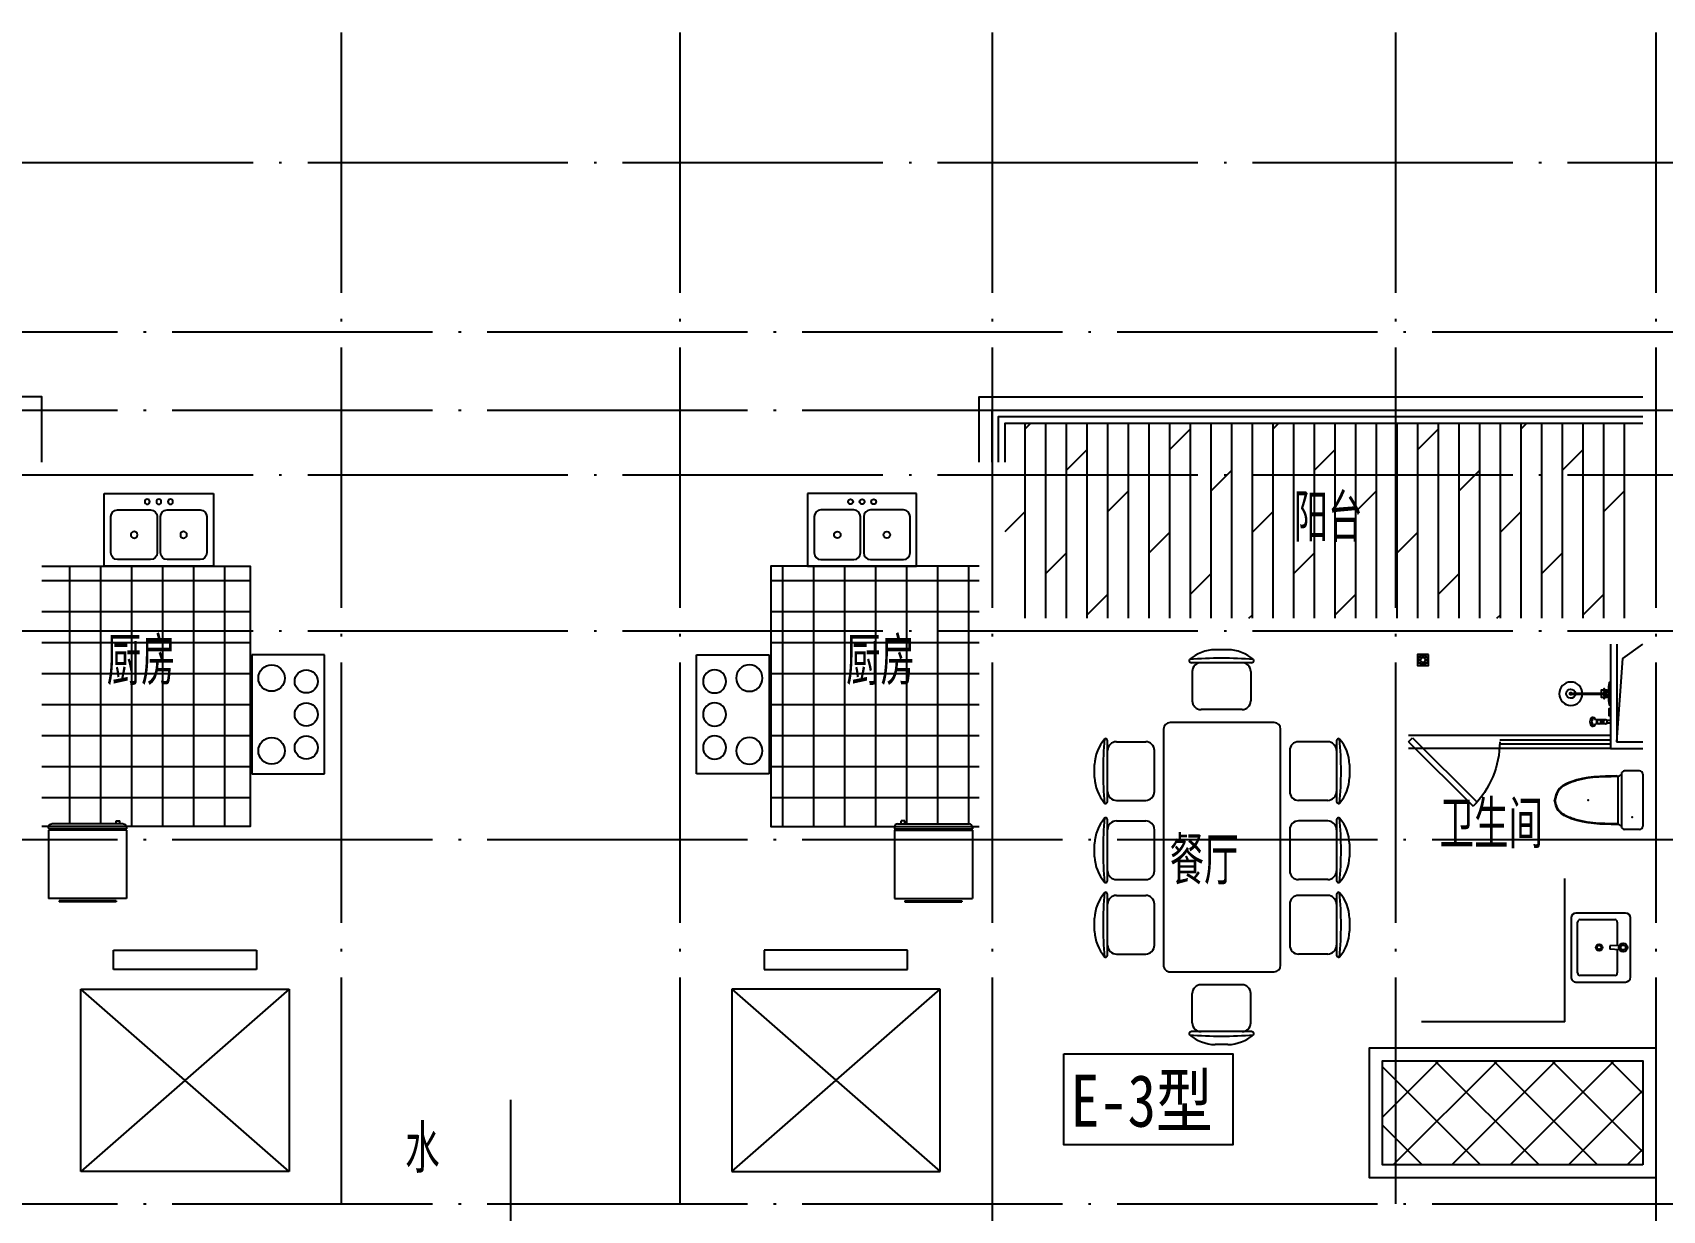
# Model space of a CAD drawing. Extents: x 921942 to 1159542, y -958603 to -790785.
# Drawn here: x 1125518 to 1138040, y -937190 to -928140 of the extents above; entities that cross this region are included whole.
import ezdxf

# ---------------------------------------------------------------- set-up
doc = ezdxf.new("R2010")
doc.units = 0
doc.header["$LTSCALE"] = 1000
doc.header["$MEASUREMENT"] = 0
doc.linetypes.add('DOTE', pattern=[2.4200000000000004, 2, -0.2, 0.02, -0.2])
doc.layers.get('0').update_dxf_attribs({"linetype": 'CONTINUOUS'})
for name, color, linetype in [('BALCONY', 6, 'CONTINUOUS'), ('DOTE', 1, 'DOTE'), ('PUB_TEXT', 7, 'CONTINUOUS'), ('STAIR', 2, 'CONTINUOUS'), ('TT', 7, 'CONTINUOUS'), ('厨卫', 8, 'CONTINUOUS'), ('家具', 8, 'CONTINUOUS'), ('平面填充', 250, 'CONTINUOUS'), ('管道', 8, 'CONTINUOUS')]:
    doc.layers.add(name, color=color, linetype=linetype)
doc.styles.get("Standard").update_dxf_attribs({"font": 'GBENOR', "bigfont": 'GBCBIG'})
doc.styles.add('黑体', font='SIMHEI.TTF', dxfattribs={"width": 0.8})
pattern_1 = [(0, (-163166.0017365243, -36523.86582370126), (0, 238.125), []), (90, (-163166.0017365243, -36523.86582370126), (-238.125, 1.458046940019768e-14), [])]

# ---------------------------------------------------------------- blocks, each defined once
blk = doc.blocks.new('aswqdfrsgfh')
at = {"layer": '厨卫', "linetype": 'ByBlock'}
for p, q in [((-513.4345115014585, 298.5306719741202), (-513.4345115014585, -260.2693280341919)), ((400.9654885119526, 298.5306719740038), (-513.4345115014585, 298.5306719741202)), ((400.9654885119526, -260.2693280341919), (400.9654885119526, 298.5306719740038)), ((-513.4345115014585, -260.2693280341919), (400.9654885119526, -260.2693280341919))]:
    blk.add_line(p, q, dxfattribs=at)
for centre, radius in [((-310.2345114984782, 158.8306719720713), 88.90000000130385), ((-56.23451149475295, 158.8306719719549), 88.90000000130385), ((197.7654885089723, 158.8306719719549), 88.90000000130385), ((-335.6345114988508, -107.8693280318403), 101.6000000014901), ((223.1654885093449, -107.8693280319567), 101.6000000014901)]:
    blk.add_circle(centre, radius, dxfattribs=at)
blk = doc.blocks.new('wasfsdgdfh')
at = {"layer": '厨卫', "linetype": 'ByBlock'}
for p, q in [((-317.4999999930151, 406.4000000059605), (241.2999999948079, 406.4000000059605)), ((-317.4999999930151, -431.800000006333), (-317.4999999930151, 406.4000000059605)), ((241.2999999948079, 406.4000000059605), (241.2999999948079, -431.800000006333)), ((-190.499999995809, 50.80000000074506), (-190.499999995809, 304.8000000044703)), ((-139.6999999969266, 355.6000000052154), (139.6999999969266, 355.6000000052154)), ((190.499999995809, 304.8000000044703), (190.499999995809, 50.80000000074506)), ((139.6999999969266, 0), (-139.6999999969266, 0)), ((-190.499999995809, -330.2000000048429), (-190.499999995809, -76.20000000111759)), ((-139.6999999969266, -25.40000000037253), (139.6999999969266, -25.40000000037253)), ((190.499999995809, -76.20000000111759), (190.499999995809, -330.2000000048429)), ((241.2999999948079, -431.800000006333), (-317.4999999930151, -431.800000006333)), ((139.6999999969266, -381.0000000055879), (-139.6999999969266, -381.0000000055879))]:
    blk.add_line(p, q, dxfattribs=at)
at = {"layer": '厨卫', "linetype": 'ByBlock', "extrusion": (0, 0, -1)}
for centre, major_axis, ratio, start_param, end_param in [((-139.6999999969266, 304.8000000044703), (0.0601198198767175, 50.79996442600089), 0.9999999999633338, 4.7112055190873, 6.282001845882109), ((139.6999999969266, 304.8000000044703), (-0.06027598628104328, 50.79996424094388), 0.9999999999633337, 0.001186535441452419, 1.571982862236262), ((0, 177.8000000026077), (-17.96051224207405, 17.96051224207405), 0.9999999999998227, 3.92699081698733, 10.21017612416692), ((-139.6999999969266, 50.80000000074506), (-0.06027598628104328, 50.79996424094388), 0.9999999999633337, 3.142779189031246, 4.713575515826055), ((139.6999999969266, 50.80000000074506), (0.0601198198767175, 50.79996442600089), 0.9999999999633338, 1.569612865497506, 3.140409192292316), ((-139.6999999969266, -76.20000000111759), (0.0601198198767175, 50.79996442600089), 0.9999999999633338, 4.7112055190873, 6.282001845882109), ((139.6999999969266, -76.20000000111759), (-0.06027598628104328, 50.79996424094388), 0.9999999999633337, 0.001186535441452419, 1.571982862236262), ((0, -203.2000000029802), (-17.96051224207405, 17.96051224207405), 0.9999999999998227, 3.92699081698733, 10.21017612416692), ((-139.6999999969266, -330.2000000048429), (-0.06027598628104328, 50.79996424094388), 0.9999999999633337, 3.142779189031246, 4.713575515826055), ((139.6999999969266, -330.2000000048429), (0.0601198198767175, 50.79996442600089), 0.9999999999633338, 1.569612865497506, 3.140409192292316)]:
    blk.add_ellipse(centre, major_axis=major_axis, ratio=ratio, start_param=start_param, end_param=end_param, dxfattribs=at)
at = {"layer": '厨卫', "linetype": 'ByBlock', "extrusion": (0, 0, -0.9999999999999998)}
for centre in [(-253.9999999944121, 76.20000000111759), (-253.9999999944121, -12.70000000018626), (-253.9999999944121, -101.6000000014901)]:
    blk.add_ellipse(centre, major_axis=(-13.47038418155587, 13.47038418155587), ratio=0.9999999999997726, start_param=3.926990816987355, end_param=10.21017612416694, dxfattribs=at)
blk = doc.blocks.new('A$C0C200289')
at = {"layer": '家具'}
for p, q in [((-149.9999246529769, 71.83070159953786), (-149.9999246529769, 596.7501311862725)), ((600.0000753470231, 596.7501311862725), (-149.9999246529769, 596.7501311862725)), ((500.263288419228, 622.7132478367421), (-48.17572191962972, 622.7132478367421)), ((-48.17572191962972, 613.4407061759266), (-48.17572191962972, 622.7132478367421)), ((500.263288419228, 613.4407061759266), (-48.17572191962972, 613.4407061759266)), ((500.263288419228, 613.4407061759266), (500.263288419228, 622.7132478367421)), ((600.0000753470231, 71.83070159953786), (600.0000753470231, 596.7501311862725)), ((-144.1057945420034, 71.83070159953786), (-149.9999246529769, 71.83070159953786)), ((-149.9999246529769, 53.34289427817566), (-149.9999246529769, 61.83070159953786)), ((-144.1057945420034, 61.83070159953786), (-149.9999246529769, 61.83070159953786)), ((-144.1057945420034, 61.83070159953786), (-144.1057945420034, 71.83070159953786)), ((568.4878826683853, 21.83070159953786), (-118.4877319745719, 21.83070159953786)), ((499.1467481534055, 21.83070159953786), (499.1467481534055, -2.51166638918221e-05)), ((535.2829494392208, 21.83070159953786), (535.2829494392208, -2.511712955310941e-05)), ((594.1059452358168, 61.83070159953786), (594.1059452358168, 71.83070159953786)), ((594.1059452358168, 71.83070159953786), (600.0000753470231, 71.83070159953786)), ((594.1059452358168, 61.83070159953786), (600.0000753470231, 61.83070159953786)), ((600.0000753470231, 53.34289427817566), (600.0000753470231, 61.83070159953786)), ((499.1467481534055, -2.51166638918221e-05), (535.2829494392208, -2.511712955310941e-05))]:
    blk.add_line(p, q, dxfattribs=at)
at = {"layer": '家具', "color": 251}
for p, q in [((594.1059452358168, 71.83070159953786), (-144.1057945420034, 71.83070159953786)), ((594.1059452358168, 61.83070159953786), (-144.1057945420034, 61.83070159953786))]:
    blk.add_line(p, q, dxfattribs=at)
at = {"layer": '家具'}
for centre, start, end in [((-118.4877319745719, 53.34289427817566), 180, 270), ((568.4878826683853, 53.34289427817566), 270, 0)]:
    blk.add_arc(centre, 31.51219267851957, start, end, dxfattribs=at)
blk = doc.blocks.new('asfdgfhgfh')
at = {"layer": '厨卫', "lineweight": -3}
for p, q in [((-221.8856369944988, -49.84651675086934), (-221.8856369771529, -124.6302747764857)), ((-221.8856369893765, -71.84651675086934), (-191.8856369893765, -71.84651674388442)), ((-191.8856369944988, -49.84651674388442), (-191.8856369771529, -124.6302747704322)), ((-12.385636997642, -36.51318336813711), (-12.3856369999703, -26.51318336813711)), ((4.114363003522158, -41.5131833642954), (4.114363067201339, -314.8901316133561)), ((14.11436306720134, -314.8901316110278), (14.11436300352216, -41.51318336196709)), ((30.614363002358, -36.51318335812539), (30.6143630000297, -26.51318335812539))]:
    blk.add_line(p, q, dxfattribs=at)
at = {"layer": '厨卫', "color": 8}
for p, q in [((-5.885636997641996, -36.51318336662371), (-5.885636999970302, -26.51318336662371)), ((24.11436300165951, -33.51318335963879), (24.1143630000297, -26.51318335963879))]:
    blk.add_line(p, q, dxfattribs=at)
at = {"layer": '厨卫', "lineweight": -3}
for points in [[(-195.2189703301992, -40.41842632874614), (-195.2189703369513, -11.51318341068691), (-218.5523036699742, -11.51318341615843), (-218.5523036632221, -40.41842633421766)], [(-0.885636999970302, -26.51318336545955), (-46.1356369999703, -26.51318337599514), (-75.88563700113446, -21.51318338292185), (-75.88563700346276, -11.51318338292185)], [(-75.88563700346276, -11.51318338292185), (94.11436299653724, -11.51318334334064), (94.11436299886554, -21.51318334334064), (64.3643630000297, -26.51318335026735), (19.1143630000297, -26.51318336080294)], [(-18.88563699193764, -61.01318336965051), (-28.88563699193764, -61.01318337197881), (-28.88563699286897, -57.01318337197881), (-18.88563699286897, -57.01318336965051)], [(4.114363012835383, -81.5131833642954), (-18.88563698716462, -81.5131833696505), (-18.885636997642, -36.51318336965051), (-5.885636997641996, -36.51318336662371)], [(24.114363002358, -36.51318335963879), (37.114363002358, -36.51318335661199), (37.11436301283538, -81.51318335661199), (14.11436301283538, -81.5131833619671)], [(37.11436300713103, -57.01318335661199), (47.11436300713103, -57.01318335428368), (47.11436300806236, -61.01318335428368), (37.11436300806236, -61.01318335661199)]]:
    blk.add_lwpolyline(points, dxfattribs=at)
for points in [[(-161.8856370034628, -11.51318340294529), (-161.8856370011345, -21.51318340294529), (-105.8856370011345, -21.51318338990677), (-105.8856370034628, -11.51318338990677)], [(40.11436299653724, -11.5131833559135), (40.11436299886554, -21.5131833559135), (-21.88563700113446, -21.513183370349), (-21.88563700346276, -11.513183370349)]]:
    blk.add_lwpolyline(points, close=True, dxfattribs=at)
at = {"layer": '厨卫', "color": 8}
for points in [[(4.114363008178771, -61.5131833642954), (-5.885636991821229, -61.51318336662371), (-5.885636998340487, -33.51318336662371), (-0.8856369983404875, -33.51318336545955)], [(19.11436300165951, -33.51318336080294), (24.11436300165951, -33.51318335963879), (24.11436300817877, -61.51318335963879), (14.11436300817877, -61.51318336196709)]]:
    blk.add_lwpolyline(points, dxfattribs=at)
blk.add_lwpolyline([(19.11436299886554, -21.51318336080294), (19.11436300352216, -41.51318336080294), (-0.8856369964778423, -41.51318336545955), (-0.8856370011344552, -21.51318336545955)], close=True, dxfattribs=at)
for centre, radius in [((-206.8856369944988, -49.84651674760971), 15), ((-206.8856369830901, -98.84651674760971), 15), ((9.114363067201339, -314.8901316124247), 4.999999999999999)]:
    blk.add_circle(centre, radius, dxfattribs=at)
at = {"layer": '厨卫', "lineweight": -3}
blk.add_circle((9.114363067201339, -314.8901316124247), 89.50000000000477, dxfattribs=at)
for centre, radius, start, end in [((-238.5193366559688, -118.6833045217791), 17.66483569775225, 286.4180663995135, 340.3267392425314), ((-175.251937301131, -118.6833045069943), 17.66483569771895, 199.6732607848371, 253.5819336279643)]:
    blk.add_arc(centre, radius, start, end, dxfattribs=at)
at = {"layer": '厨卫', "color": 8}
for centre, radius, start, end in [((-206.8856369944988, -49.84651674760971), 16.99999999999724, 133.3359227590924, 208.0724869444849), ((-206.8856369830901, -98.84651674760971), 17.00000000000621, 151.9275130823917, 28.07248694448486), ((-206.8856369944988, -49.84651674760971), 16.99999999999724, 331.9275130823918, 46.66407726919459), ((9.114363067201339, -314.8901316124247), 35.00000000000433, 98.21321072082475, 81.78678930605847), ((9.114363067201339, -314.8901316124247), 8.999999999996225, 123.7489886090958, 56.25101141680645)]:
    blk.add_arc(centre, radius, start, end, dxfattribs=at)
at = {"layer": '厨卫', "lineweight": -3, "extrusion": (0, 0, -1)}
for centre, major_axis, ratio, start_param, end_param in [((-206.8856369740097, -137.8439095284557), (31.40840299578781, 7.294673165733956e-09), 0.4788404488619488, -1.072899011411401, 4.214491665006882), ((-206.8856369717978, -147.3145737763261), (33.5595291014366, 7.822422223179187e-09), 0.612909361112146, -0.3796203813063745, 3.521213034889361)]:
    blk.add_ellipse(centre, major_axis=major_axis, ratio=ratio, start_param=start_param, end_param=end_param, dxfattribs=at)
blk = doc.blocks.new('aswfdgdfh')
at = {"layer": '厨卫'}
blk.add_lwpolyline([(42.91116649913602, -42.91116651915945), (42.91116651904304, 42.91116649936885), (-42.91116649971809, 42.91116651933407), (-42.91116651915945, -42.91116649919422)], close=True, dxfattribs=at)
at = {"layer": '厨卫', "color": 8}
for points in [[(-32.97869960835669, -0.3626143862493336), (-32.97869960800745, 1.312903414946049), (-17.40667611290701, 1.312903411278967), (-17.40667611325625, -0.3626143899164163)], [(-23.57586921961047, 23.06305503624026), (-22.39109922014177, 24.24782503518509), (-11.38001581258141, 13.23674162226962), (-12.5647858120501, 12.05197162332479)], [(-0.3626143864821643, 32.97869960853131), (1.312903414713219, 32.97869960818207), (1.312903410987929, 17.40667611308163), (-0.3626143902074546, 17.40667611343088)], [(23.06305503600743, 23.57586921961047), (24.24782503489405, 22.39109922008356), (13.23674162174575, 11.3800158125232), (12.05197162285913, 12.5647858120501)], [(32.97869960870594, 0.3626143867149949), (32.97869960835669, -1.312903414480388), (17.40667611325625, -1.312903410871513), (17.4066761136055, 0.3626143903238699)], [(-23.0630550365895, -23.57586921937764), (-24.24782503547613, -22.39109921985073), (-13.23674162279349, -11.38001581229037), (-12.05197162390687, -12.56478581181727)], [(0.3626143864821643, -32.97869960858952), (-1.312903414713219, -32.97869960818207), (-1.312903411104344, -17.40667611308163), (0.3626143900910392, -17.40667611348908)], [(23.57586921949405, -23.06305503600743), (22.39109922002535, -24.24782503501046), (11.38001581246499, -13.236741622095), (12.56478581193369, -12.05197162309196)]]:
    blk.add_lwpolyline(points, close=True, dxfattribs=at)
blk.add_circle((0, 0), 36.56169166270411, dxfattribs=at)
blk = doc.blocks.new('DR2045')
at = {"color": 0, "linetype": 'ByBlock'}
for p, q in [((0, 0), (-1.060660171779773, -1.060660171779773)), ((0, 0), (16.97056274847716, -16.97056274847705)), ((-1.060660171779773, -1.060660171779773), (15.90990257669728, -18.03122292025705))]:
    blk.add_line(p, q, dxfattribs=at)
blk.add_arc((1.137e-13, 0), 24, 270, 315.0000000000002, dxfattribs=at)
blk = doc.blocks.new('asfdgfh')
at = {"layer": '厨卫', "ltscale": 100}
for p, q in [((-266.3938596419757, -206.7462450877065, 1e-08), (-266.3938596419757, -91.74624508770648, 1e-08)), ((158.6061403580243, -66.74624508770648, 1e-08), (-241.3938596419757, -66.74624508770648, 1e-08)), ((145.0359630809398, -40.00501381768845, 1e-08), (-227.8236823648913, -40.00501381763024, 1e-08)), ((183.6061403580243, -206.7462450877065, 1e-08), (183.6061403580243, -91.74624508770648, 1e-08)), ((158.6061403580243, -231.7462450877065, 1e-08), (-241.3938596419757, -231.7462450877065, 1e-08))]:
    blk.add_line(p, q, dxfattribs=at)
for centre, radius, start, end in [((-241.3938596419757, -91.74624508770648, 1e-08), 25, 90, 180), ((-260.5523616871797, -38.96400265733246, 1e-08), 33.7026474030758, 303.6157109725532, 10.84696719488574), ((177.9976350881625, -38.91324735910166, 1e-08), 33.92205522120374, 169.3112870268983, 235.1347334929933), ((158.6061403580243, -91.74624508770648, 1e-08), 25, 0, 90), ((-241.3938596419757, -206.7462450877065, 1e-08), 25, 180, 270), ((158.6061403580243, -206.7462450877065, 1e-08), 25, 270, 0)]:
    blk.add_arc(centre, radius, start, end, dxfattribs=at)
for points, knots in [([(-227.4518687603995, -32.62162061396521, 1e-08), (-226.9353668346303, 85.37594802759122, 1e-08), (-226.2472895187093, 242.5708126805839, 1e-08), (-137.1220646596048, 424.3787184518296, 1e-08), (-69.4156421351945, 441.2649987917976, 1e-08), (-41.39385964197572, 448.2537549122935, 1e-08)], [0, 0, 0, 0, 355.2427200000478, 473.2498468592557, 556.5760415512856, 556.5760415512856, 556.5760415512856, 556.5760415512856]), ([(-222.386364149279, -40.91234634397551, 1e-08), (-222.3170452134218, -1.831418545451015, 1e-08), (-222.1818527567666, 28.93990408239188, 1e-08), (-220.4100389668019, 90.34868874558015, 1e-08), (-218.7734653048683, 120.9858626425266, 1e-08), (-212.509750041645, 182.0777151569491, 1e-08), (-207.8829613195267, 212.5319677420775, 1e-08), (-197.5880797164282, 258.051534573664, 1e-08), (-193.6039936954621, 273.1763080467354, 1e-08), (-186.629739375785, 295.8867455115542, 1e-08), (-184.1489072622498, 303.427438870247, 1e-08), (-180.1596170942066, 314.7469708258868, 1e-08), (-178.7862445526989, 318.5206959992065, 1e-08), (-175.9505653644446, 326.0479466679972, 1e-08), (-174.4867895336356, 329.8009186078561, 1e-08), (-169.9393923776224, 340.975605096959, 1e-08), (-166.6989095088793, 348.314735660213, 1e-08), (-159.6970359194092, 362.5182831250131, 1e-08), (-155.9353800704703, 369.3825693256804, 1e-08), (-147.7999835315859, 382.3772172625177, 1e-08), (-143.4231725434074, 388.5123584169196, 1e-08), (-133.9665768969571, 399.8101369815413, 1e-08), (-128.8872494532261, 404.9731570870499, 1e-08), (-120.6686682185391, 411.8268212875118, 1e-08), (-117.8348489145283, 413.957806598919, 1e-08), (-111.9260162728606, 417.9222275622888, 1e-08), (-108.8536238392117, 419.7595681864768, 1e-08), (-102.4944711822318, 423.1883376791957, 1e-08), (-99.20720267400611, 424.7799639478326, 1e-08), (-92.44047933979891, 427.7590758345905, 1e-08), (-88.96084854705259, 429.1461617478635, 1e-08), (-78.33203845180105, 433.0427257994888, 1e-08), (-70.91107445745729, 435.3165363871958, 1e-08), (-55.73619011044502, 439.5230601656367, 1e-08), (-47.98269564437214, 441.4573095762171, 1e-08), (-40.18390118214302, 443.4023633051547, 1e-08)], [0, 0, 0, 0, 92.7626735918814, 92.7626735918814, 185.5253471837628, 185.5253471837628, 278.2880207756442, 278.2880207756442, 324.6693575715849, 324.6693575715849, 347.8600259695552, 347.8600259695552, 359.4553601685404, 359.4553601685404, 371.0506943675256, 371.0506943675256, 394.2413627654959, 394.2413627654959, 417.4320311634663, 417.4320311634663, 440.6226995614366, 440.6226995614366, 463.8133679594069, 463.8133679594069, 475.4087021583921, 475.4087021583921, 487.0040363573773, 487.0040363573773, 498.5993705563625, 498.5993705563625, 510.1947047553477, 510.1947047553477, 533.385373153318, 533.385373153318, 556.5760415512884, 556.5760415512884, 556.5760415512884, 556.5760415512884]), ([(139.9656515456736, -40.37549151579151, 1e-08), (139.5293259294704, -1.831418545509223, 1e-08), (139.3941334728152, 28.93990408233367, 1e-08), (137.6223196828505, 90.34868874558015, 1e-08), (135.9857460209168, 120.9858626424684, 1e-08), (129.7220307576936, 182.0777151568909, 1e-08), (125.0952420355752, 212.5319677420193, 1e-08), (114.8003604324767, 258.051534573664, 1e-08), (110.8162744116271, 273.1763080467354, 1e-08), (103.8420200918335, 295.8867455115542, 1e-08), (101.3611879782984, 303.427438870247, 1e-08), (97.37189781025518, 314.7469708258868, 1e-08), (95.99852526874747, 318.5206959992065, 1e-08), (93.16284608049318, 326.0479466679972, 1e-08), (91.69907024968415, 329.8009186078561, 1e-08), (87.15167309367098, 340.9756050969008, 1e-08), (83.91119022492785, 348.314735660213, 1e-08), (76.9093166354578, 362.5182831249549, 1e-08), (73.14766078651883, 369.3825693256804, 1e-08), (65.01226424775086, 382.3772172625177, 1e-08), (60.63545325957239, 388.5123584168614, 1e-08), (51.17885761300568, 399.8101369815413, 1e-08), (46.09953016939107, 404.9731570870499, 1e-08), (37.88094893458765, 411.8268212874536, 1e-08), (35.04712963057682, 413.957806598919, 1e-08), (29.13829698890913, 417.9222275622305, 1e-08), (26.0659045552602, 419.7595681864768, 1e-08), (19.70675189828034, 423.1883376791957, 1e-08), (16.41948339005467, 424.7799639478326, 1e-08), (9.652760055847466, 427.7590758345905, 1e-08), (6.173129263101146, 429.1461617478635, 1e-08), (-4.455680832150392, 433.0427257994888, 1e-08), (-11.87664482649416, 435.3165363871958, 1e-08), (-27.05152917350642, 439.5230601656367, 1e-08), (-34.8050236395793, 441.4573095762171, 1e-08), (-42.60381810180843, 443.4023633051547, 1e-08)], [0, 0, 0, 0, 92.7626735918814, 92.7626735918814, 185.5253471837628, 185.5253471837628, 278.2880207756442, 278.2880207756442, 324.6693575715849, 324.6693575715849, 347.8600259695552, 347.8600259695552, 359.4553601685404, 359.4553601685404, 371.0506943675256, 371.0506943675256, 394.2413627654959, 394.2413627654959, 417.4320311634663, 417.4320311634663, 440.6226995614366, 440.6226995614366, 463.8133679594069, 463.8133679594069, 475.4087021583921, 475.4087021583921, 487.0040363573773, 487.0040363573773, 498.5993705563625, 498.5993705563625, 510.1947047553477, 510.1947047553477, 533.385373153318, 533.385373153318, 556.5760415512884, 556.5760415512884, 556.5760415512884, 556.5760415512884]), ([(144.6641494764481, -32.62162061396521, 1e-08), (144.1476475506788, 85.37594802759122, 1e-08), (143.4595702347578, 242.5708126806421, 1e-08), (54.33434537565336, 424.3787184517714, 1e-08), (-13.37207714864053, 441.2649987917976, 1e-08), (-41.39385964197572, 448.2537549122935, 1e-08)], [0, 0, 0, 0, 355.2427200000514, 473.2498468592435, 556.5760415512733, 556.5760415512733, 556.5760415512733, 556.5760415512733])]:
    blk.add_open_spline(points, degree=3, knots=knots, dxfattribs=at)
at = {"layer": '厨卫'}
for p in [(-42.11964251066092, 189.2791899586446, 1e-08), (-170.7115477228072, -148.692169585207, 1e-08)]:
    blk.add_point(p, dxfattribs=at)
blk = doc.blocks.new('dfdsf')
at = {"layer": '家具'}
for p, q in [((-6118.831913608177, -27345.44864588381), (-6118.831913608177, -27726.44864588381)), ((-5626.473608758264, -27307.3486458838), (-6080.731913608171, -27307.3486458838)), ((-5588.373608758258, -27726.44864588381), (-5588.373608758258, -27345.44864588381)), ((-6080.731913608171, -27764.54864588381), (-5626.473608758264, -27764.54864588381))]:
    blk.add_line(p, q, dxfattribs=at)
at = {"layer": '家具', "color": 8}
for p, q in [((-6048.981913608171, -27408.94864588381), (-5869.201593039608, -27408.94864588381)), ((-5872.406503072321, -27363.95664026488), (-5885.871040426886, -27363.95664026488)), ((-5866.874092104343, -27350.63551101041), (-5876.377111874863, -27341.09683283082)), ((-5866.710719794231, -27377.43855889999), (-5876.096491956057, -27387.09262784412)), ((-5870.084983734348, -27391.69791249819), (-5866.302761183229, -27465.55664026488)), ((-5853.602761183218, -27345.15289837577), (-5853.602761183218, -27331.68836102118)), ((-5853.602761183218, -27382.76038215398), (-5853.602761183218, -27396.22491950855)), ((-5837.120538632058, -27391.69791249819), (-5840.902761183206, -27465.55664026488)), ((-5831.109767354174, -27340.81993622227), (-5840.495539516, -27350.4740051664)), ((-5830.828410491573, -27386.81644769893), (-5840.331430262093, -27377.27776951935)), ((-5838.003929326798, -27408.94864588381), (-5658.223608758264, -27408.94864588381)), ((-5834.799019294114, -27363.95664026488), (-5821.334481939521, -27363.95664026488)), ((-6068.03191360816, -27694.69864588381), (-6068.03191360816, -27427.9986458838)), ((-5866.302761183229, -27465.55664026488), (-5840.902761183206, -27465.55664026488)), ((-5639.173608758247, -27427.9986458838), (-5639.173608758247, -27694.69864588381)), ((-5658.223608758264, -27713.7486458838), (-6048.981913608171, -27713.7486458838))]:
    blk.add_line(p, q, dxfattribs=at)
for centre, radius in [((-5853.602761183218, -27363.95664026488), 32.26827924368117), ((-5853.602761183218, -27363.95664026488), 18.80374188911082), ((-5854.571620082796, -27548.64864588382), 25.4), ((-5854.571620082796, -27548.64864588382), 15.95985148249019)]:
    blk.add_circle(centre, radius, dxfattribs=at)
at = {"layer": '家具'}
for centre, start, end in [((-6080.731913608171, -27345.44864588381), 90, 180), ((-5626.473608758264, -27345.44864588381), 0, 90), ((-6080.731913608171, -27726.44864588381), 180, 270), ((-5626.473608758264, -27726.44864588381), 270, 0)]:
    blk.add_arc(centre, 38.09999999999999, start, end, dxfattribs=at)
at = {"layer": '家具', "color": 8}
for centre, start, end in [((-6048.981913608171, -27427.9986458838), 90, 180), ((-5658.223608758264, -27427.9986458838), 0, 90), ((-6048.981913608171, -27694.69864588381), 180, 270), ((-5658.223608758264, -27694.69864588381), 270, 0)]:
    blk.add_arc(centre, 19.05, start, end, dxfattribs=at)
blk = doc.blocks.new('A$C6F030B8F')
for p, q in [((273.4950913527282, 1808.523800458119), (372.6282256689738, 1808.523800458119)), ((881.8601397314342, 1808.523800458119), (980.9932740476797, 1808.523800458119)), ((1454.236752417637, 1808.523800458119), (1553.369886733883, 1808.523800458119)), ((93.06165851082187, 1708.523800458119), (553.0616585108219, 1708.523800458119)), ((98.06165851082187, 1641.023800458119), (98.06165851082187, 1416.023800458119)), ((548.0616585108219, 1641.023800458119), (548.0616585108219, 1416.023800458119)), ((701.4267068895278, 1708.523800458119), (1161.426706889528, 1708.523800458119)), ((706.4267068895278, 1641.023800458119), (706.4267068895278, 1416.023800458119)), ((1156.426706889528, 1641.023800458119), (1156.426706889528, 1416.023800458119)), ((1273.803319575731, 1708.523800458119), (1733.803319575731, 1708.523800458119)), ((1278.803319575731, 1641.023800458119), (1278.803319575731, 1416.023800458119)), ((1728.803319575731, 1641.023800458119), (1728.803319575731, 1416.023800458119)), ((1815.636489627534, 1279.261700655799), (0.001522393722552806, 1279.261700655799)), ((165.5616585108219, 1348.523800458119), (480.5616585108219, 1348.523800458119)), ((773.9267068895278, 1348.523800458119), (1088.926706889528, 1348.523800458119)), ((1346.303319575731, 1348.523800458119), (1661.303319575731, 1348.523800458119)), ((-49.99847760627745, 1229.261700655799), (-49.99847760627745, 429.2617006557994)), ((1865.636489627534, 429.2617006557994), (1865.636489627534, 1229.261700655799)), ((-509.5925289252773, 1054.949974359537), (-509.5925289252773, 594.949974359537)), ((-442.0925289252773, 1049.949974359537), (-217.0925289252773, 1049.949974359537)), ((2257.730540946533, 1049.949974359537), (2032.730540946533, 1049.949974359537)), ((2325.230540946533, 1054.949974359537), (2325.230540946533, 594.949974359537)), ((-149.5925289252773, 982.449974359537), (-149.5925289252773, 667.449974359537)), ((1965.230540946533, 982.449974359537), (1965.230540946533, 667.449974359537)), ((-609.5925289252773, 874.5165415176307), (-609.5925289252773, 775.3834072013851)), ((2425.230540946533, 874.5165415176307), (2425.230540946533, 775.3834072013851)), ((-442.0925289252773, 599.949974359537), (-217.0925289252773, 599.949974359537)), ((2257.730540946533, 599.949974359537), (2032.730540946533, 599.949974359537)), ((0.001522393722552806, 379.2617006557994), (1815.636489627534, 379.2617006557994)), ((480.5616585108219, 309.9996008534799), (165.5616585108219, 309.9996008534799)), ((1088.926706889528, 309.9996008534799), (773.9267068895278, 309.9996008534799)), ((1661.303319575731, 309.9996008534799), (1346.303319575731, 309.9996008534799)), ((98.06165851082187, 17.49960085347993), (98.06165851082187, 242.4996008534799)), ((548.0616585108219, 17.49960085347993), (548.0616585108219, 242.4996008534799)), ((706.4267068895278, 17.49960085347993), (706.4267068895278, 242.4996008534799)), ((1156.426706889528, 17.49960085347993), (1156.426706889528, 242.4996008534799)), ((1278.803319575731, 17.49960085347993), (1278.803319575731, 242.4996008534799)), ((1728.803319575731, 17.49960085347993), (1728.803319575731, 242.4996008534799)), ((553.0616585108219, -50.00039914652007), (93.06165851082187, -50.00039914652007)), ((1161.426706889528, -50.00039914652007), (701.4267068895278, -50.00039914652007)), ((1733.803319575731, -50.00039914652007), (1273.803319575731, -50.00039914652007)), ((372.6282256689738, -150.0003991465201), (273.4950913527282, -150.0003991465201)), ((980.9932740476797, -150.0003991465201), (881.8601397314342, -150.0003991465201)), ((1553.369886733883, -150.0003991465201), (1454.236752417637, -150.0003991465201))]:
    blk.add_line(p, q)
for centre, radius, start, end in [((283.2160704217386, 1493.083929135872), 315.5896225382623, 91.76513784491108, 130.7265433121633), ((362.9072465999634, 1493.083929135872), 315.5896225382623, 49.27345668783668, 88.23486215508892), ((891.5811188004445, 1493.083929135872), 315.5896225382623, 91.76513784491108, 130.7265433121633), ((971.2722949786694, 1493.083929135872), 315.5896225382623, 49.27345668783668, 88.23486215508892), ((1463.957731486647, 1493.083929135872), 315.5896225382623, 91.76513784491108, 130.7265433121633), ((1543.648907664872, 1493.083929135872), 315.5896225382623, 49.27345668783668, 88.23486215508892), ((83.83425769075984, 1724.66957237653), 10, 130.7265433121633, 202.669991216729), ((93.06165851082187, 1728.523800458119), 20, 202.669991216729, 270), ((323.0616585108219, -969.3144502629293), 2712.716921149136, 84.80230403030968, 95.19769596969032), ((165.5616585108219, 1641.023800458119), 67.5, 90, 180), ((480.5616585108219, 1641.023800458119), 67.5, 0, 90), ((553.0616585108219, 1728.523800458119), 20, 270, 337.3300087832711), ((562.2890593309421, 1724.66957237653), 10, 337.3300087832711, 49.27345668783668), ((692.1993060694658, 1724.66957237653), 10, 130.7265433121633, 202.669991216729), ((701.4267068895278, 1728.523800458119), 20, 202.669991216729, 270), ((931.4267068895278, -969.3144502629293), 2712.716921149136, 84.80230403030968, 95.19769596969032), ((773.9267068895278, 1641.023800458119), 67.5, 90, 180), ((1088.926706889528, 1641.023800458119), 67.5, 0, 90), ((1161.426706889528, 1728.523800458119), 20, 270, 337.3300087832711), ((1170.654107709648, 1724.66957237653), 10, 337.3300087832711, 49.27345668783668), ((1264.575918755669, 1724.66957237653), 10, 130.7265433121633, 202.669991216729), ((1273.803319575731, 1728.523800458119), 20, 202.669991216729, 270), ((1503.803319575731, -969.3144502629293), 2712.716921149136, 84.80230403030968, 95.19769596969032), ((1346.303319575731, 1641.023800458119), 67.5, 90, 180), ((1661.303319575731, 1641.023800458119), 67.5, 0, 90), ((1733.803319575731, 1728.523800458119), 20, 270, 337.3300087832711), ((1743.030720395851, 1724.66957237653), 10, 337.3300087832711, 49.27345668783668), ((165.5616585108219, 1416.023800458119), 67.5, 180, 270), ((480.5616585108219, 1416.023800458119), 67.5, 270, 0), ((773.9267068895278, 1416.023800458119), 67.5, 180, 270), ((1088.926706889528, 1416.023800458119), 67.5, 270, 0), ((1346.303319575731, 1416.023800458119), 67.5, 180, 270), ((1661.303319575731, 1416.023800458119), 67.5, 270, 0), ((0.001522393722552806, 1229.261700655799), 50, 90, 180), ((1815.636489627534, 1229.261700655799), 50, 0, 90), ((-294.1526576030301, 864.7955624486203), 315.5896225382623, 139.2734566884246, 178.234862155076), ((2168.245721795771, 824.949974359537), 2712.716921149136, 174.8023040303097, 185.1976959696903), ((-525.7383008436882, 1064.177375179599), 10, 67.33000878343172, 139.2734566884246), ((-529.5925289252773, 1054.949974359537), 20, 0, 67.33000878343172), ((-442.0925289252773, 982.449974359537), 67.5, 90, 180), ((-217.0925289252773, 982.449974359537), 67.5, 0, 90), ((2032.730540946533, 982.449974359537), 67.5, 90, 180), ((2257.730540946533, 982.449974359537), 67.5, 0, 90), ((2345.230540946533, 1054.949974359537), 20, 112.6699912165683, 180), ((2341.376312864944, 1064.177375179599), 10, 40.72654331157539, 112.6699912165683), ((2109.790669624286, 864.7955624486203), 315.5896225382623, 1.765137844923931, 40.72654331157539), ((-352.6077097745147, 824.949974359537), 2712.716921149136, 354.8023040303097, 5.197695969690314), ((-294.1526576030301, 785.1043862703955), 315.5896225382623, 181.7651378449239, 220.7265433115754), ((2109.790669624286, 785.1043862703955), 315.5896225382623, 319.2734566884246, 358.2348621550761), ((-442.0925289252773, 667.449974359537), 67.5, 180, 270), ((-217.0925289252773, 667.449974359537), 67.5, 270, 0), ((2032.730540946533, 667.449974359537), 67.5, 180, 270), ((2257.730540946533, 667.449974359537), 67.5, 270, 0), ((-525.7383008436882, 585.7225735394168), 10, 220.7265433115754, 292.6699912165682), ((-529.5925289252773, 594.949974359537), 20, 292.6699912165682, 0), ((2345.230540946533, 594.949974359537), 20, 180, 247.3300087834317), ((2341.376312864944, 585.7225735394168), 10, 247.3300087834317, 319.2734566884246), ((0.001522393722552806, 429.2617006557994), 50, 180, 270), ((1815.636489627534, 429.2617006557994), 50, 270, 0), ((165.5616585108219, 242.4996008534799), 67.5, 90, 180), ((480.5616585108219, 242.4996008534799), 67.5, 0, 90), ((773.9267068895278, 242.4996008534799), 67.5, 90, 180), ((1088.926706889528, 242.4996008534799), 67.5, 0, 90), ((1346.303319575731, 242.4996008534799), 67.5, 90, 180), ((1661.303319575731, 242.4996008534799), 67.5, 0, 90), ((165.5616585108219, 17.49960085347993), 67.5, 180, 270), ((480.5616585108219, 17.49960085347993), 67.5, 270, 0), ((773.9267068895278, 17.49960085347993), 67.5, 180, 270), ((1088.926706889528, 17.49960085347993), 67.5, 270, 0), ((1346.303319575731, 17.49960085347993), 67.5, 180, 270), ((1661.303319575731, 17.49960085347993), 67.5, 270, 0), ((83.83425769075984, -66.14617106487276), 10, 157.330008783271, 229.2734566878367), ((93.06165851082187, -70.00039914652007), 20, 90, 157.330008783271), ((283.2160704217386, 165.4394721757271), 315.5896225382623, 229.2734566878367, 268.2348621550889), ((323.0616585108219, 2627.837851574528), 2712.716921149136, 264.8023040303097, 275.1976959696903), ((362.9072465999634, 165.4394721757271), 315.5896225382623, 271.7651378449111, 310.7265433121633), ((553.0616585108219, -70.00039914652007), 20, 22.66999121672896, 90), ((562.2890593309421, -66.14617106487276), 10, 310.7265433121633, 22.66999121672896), ((692.1993060694658, -66.14617106487276), 10, 157.330008783271, 229.2734566878367), ((701.4267068895278, -70.00039914652007), 20, 90, 157.330008783271), ((891.5811188004445, 165.4394721757271), 315.5896225382623, 229.2734566878367, 268.2348621550889), ((931.4267068895278, 2627.837851574528), 2712.716921149136, 264.8023040303097, 275.1976959696903), ((971.2722949786694, 165.4394721757271), 315.5896225382623, 271.7651378449111, 310.7265433121633), ((1161.426706889528, -70.00039914652007), 20, 22.66999121672896, 90), ((1170.654107709648, -66.14617106487276), 10, 310.7265433121633, 22.66999121672896), ((1264.575918755669, -66.14617106487276), 10, 157.330008783271, 229.2734566878367), ((1273.803319575731, -70.00039914652007), 20, 90, 157.330008783271), ((1463.957731486647, 165.4394721757271), 315.5896225382623, 229.2734566878367, 268.2348621550889), ((1503.803319575731, 2627.837851574586), 2712.716921149136, 264.8023040303097, 275.1976959696903), ((1543.648907664872, 165.4394721757271), 315.5896225382623, 271.7651378449111, 310.7265433121633), ((1733.803319575731, -70.00039914652007), 20, 22.66999121672896, 90), ((1743.030720395851, -66.14617106487276), 10, 310.7265433121633, 22.66999121672896)]:
    blk.add_arc(centre, radius, start, end)

msp = doc.modelspace()

# ---------------------------------------------------------------- hatches: boundary and pattern name
at = {"layer": '平面填充'}
h = msp.add_hatch(dxfattribs=at)
h.set_pattern_fill('DOLMIT', color=256, scale=200, angle=90, style=0)
h.set_pattern_definition([(90, (2421545.901310011, 5430.474247297039), (158.7484120000001, 9.720215699720626e-15), []), (45, (2421545.901310011, 5430.474247297039), (317.4966072638638, -317.4966072638636), [224.5042540000001, -449.0080000000001])])
h.paths.add_polyline_path([(1132989.949786641, -931440.4414576981), (1132989.94978665, -931140.4414576923), (1137889.949786685, -931140.4414577937), (1137889.949786685, -932640.4414577208), (1137439.949786573, -932640.4414577606), (1136539.949786608, -932640.4414576945), (1135989.949786706, -932640.4414576946), (1135639.949786573, -932640.4414576888), (1133239.949786694, -932640.4414576947), (1132989.949786641, -932640.441457696)])
h.paths.add_polyline_path([(1135806.99470721, -932175.7179684454), (1135162.518604269, -932175.7179684454), (1135162.518604269, -931616.3613507983), (1135806.99470721, -931616.3613507983)], flags=24)
h = msp.add_hatch(dxfattribs=at)
h.set_pattern_fill('NET', color=256, scale=75, style=0)
h.set_pattern_definition(pattern_1)
edge = h.paths.add_edge_path()
edge.add_line((1127189.949786782, -932740.4414576946), (1125589.949786781, -932740.4414576946))
edge.add_line((1125589.949786781, -932740.4414576946), (1125589.94978676, -933040.4414577866))
edge.add_line((1125589.94978676, -933040.4414577866), (1125589.949786781, -934040.441457741))
edge.add_line((1125589.949786781, -934040.441457741), (1125589.949786764, -934240.4414576994))
edge.add_line((1125589.949786764, -934240.4414576994), (1125642.256386357, -934240.4414576993))
edge.add_ellipse((1125665.988611263, -934251.0711041106), major_axis=(-6.765167974685861e-10, 31.51219267840497), ratio=0.8000000000502423, start_angle=359.99999999846244, end_angle=430.2864118093224, ccw=False)
edge.add_line((1125665.988611264, -934219.558911432), (1126160.096195395, -934219.5589114319))
edge.add_line((1126160.096195395, -934219.5589114319), (1126160.096195395, -934197.7281847158))
edge.add_line((1126160.096195395, -934197.7281847158), (1126189.005156425, -934197.7281847155))
edge.add_line((1126189.005156425, -934197.7281847155), (1126189.005156425, -934219.5589114322))
edge.add_line((1126189.005156425, -934219.5589114322), (1126215.56910301, -934219.5589114318))
edge.add_ellipse((1126215.56910301, -934251.0711041107), major_axis=(7.83674690474232e-10, 31.51219267852139), ratio=0.8000000000472869, start_angle=289.7135881908986, end_angle=360.00000000178113, ccw=False)
edge.add_line((1126239.301327916, -934240.4414576995), (1127189.949786782, -934240.4414576993))
edge.add_line((1127189.949786782, -934240.4414576993), (1127189.949786782, -932740.4414576946))
h.paths.add_polyline_path([(1127189.949786782, -932240.4414576943), (1125589.949786714, -932240.4414576942), (1125589.94978678, -932740.4414576945), (1127189.949786782, -932740.4414576946)])
h.paths.add_polyline_path([(1125546.974750974, -933685.4414576945), (1125546.974750974, -932795.4414576945), (1125996.974750974, -932795.4414576945), (1125996.974750974, -933685.4414576945)], flags=9)
h.paths.add_polyline_path([(1126010.180348841, -933264.1376611807), (1126689.109576783, -933264.1376611807), (1126689.109576783, -932723.0209332396), (1126010.180348841, -932723.0209332396)], flags=9)
h = msp.add_hatch(dxfattribs=at)
h.set_pattern_fill('NET', color=256, scale=75, style=0)
h.set_pattern_definition(pattern_1)
edge = h.paths.add_edge_path()
edge.add_line((1132789.949786665, -933040.4414577419), (1132789.949786662, -932740.4414576945))
edge.add_line((1132789.949786662, -932740.4414576945), (1131189.949786704, -932740.4414576946))
edge.add_line((1131189.949786704, -932740.4414576946), (1131189.949786704, -934240.4414576995))
edge.add_line((1131189.949786704, -934240.4414576995), (1132140.598245431, -934240.4414576994))
edge.add_ellipse((1132164.330470344, -934251.0711041106), major_axis=(1.652382838265929e-10, 31.51219267840496), ratio=0.8000000002792887, start_angle=3.7562131183221936e-10, end_angle=70.28641181063068, ccw=False)
edge.add_line((1132164.330470345, -934219.5589114319), (1132190.894416937, -934219.558911432))
edge.add_line((1132190.894416937, -934219.558911432), (1132190.894416937, -934197.7281847153))
edge.add_line((1132190.894416937, -934197.7281847153), (1132219.803377976, -934197.7281847158))
edge.add_line((1132219.803377976, -934197.7281847158), (1132219.803377975, -934219.5589114319))
edge.add_line((1132219.803377975, -934219.5589114319), (1132713.91096225, -934219.5589114322))
edge.add_ellipse((1132713.910962251, -934251.0711041107), major_axis=(-5.807611378241767e-11, 31.51219267852139), ratio=0.8000000002763331, start_angle=289.71358818975807, end_angle=359.999999999868, ccw=False)
edge.add_line((1132737.643187163, -934240.4414576994), (1132789.949786645, -934240.4414576992))
edge.add_line((1132789.949786645, -934240.4414576992), (1132789.949786655, -934040.44145785))
edge.add_line((1132789.949786655, -934040.44145785), (1132789.949786665, -933040.4414577419))
h.paths.add_polyline_path([(1132789.9497867, -932240.4414576944), (1131189.949786704, -932240.4414576942), (1131189.949786704, -932740.4414576947), (1132789.949786706, -932740.4414576947)])
h.paths.add_polyline_path([(1131690.789996704, -933264.1376611807), (1132369.719224645, -933264.1376611807), (1132369.719224645, -932723.0209332396), (1131690.789996704, -932723.0209332396)], flags=9)
h = msp.add_hatch(dxfattribs=at)
h.set_pattern_fill('NET', color=256, scale=100, angle=45, style=0)
h.set_pattern_definition([(135, (1962940.129914855, -162407.1882807418), (224.5064030267288, 224.5064030267289), []), (45.00000000000001, (1962940.129914855, -162407.1882807418), (224.5064030267289, -224.5064030267288), [])])
h.paths.add_polyline_path([(1137889.949786658, -936840.4414576944), (1135889.94978669, -936840.4414576954), (1135889.94978669, -936040.4414578823), (1137889.949786658, -936040.4414578812)])

# ---------------------------------------------------------------- linework, layer by layer
at = {"layer": 'BALCONY', "color": 8}
for points in [[(1125589.949786837, -931440.4414576922), (1125589.949786837, -930940.4414576922), (1120489.949786802, -930940.4414577937)], [(1132789.94978665, -931440.4414576922), (1132789.94978665, -930940.4414576922), (1137889.949786684, -930940.4414577937)], [(1132989.94978665, -931440.4414576922), (1132989.94978665, -931140.4414576922), (1137889.949786684, -931140.4414577937)]]:
    msp.add_lwpolyline(points, dxfattribs=at)
at = {"layer": 'BALCONY'}
for points in [[(1132889.94978665, -931440.4414576922), (1132889.94978665, -931040.4414576922), (1137889.949786684, -931040.4414577937)], [(1132939.94978665, -931440.4414576922), (1132939.94978665, -931090.4414576922), (1137889.949786684, -931090.4414577937)]]:
    msp.add_lwpolyline(points, dxfattribs=at)
at = {"layer": 'DOTE', "linetype": 'DOTE'}
for p, q in [((1127889.949786724, -928140.4414576947), (1127889.949786724, -937140.4414576945)), ((1130489.949786763, -928140.4414576947), (1130489.949786763, -937140.4414576945)), ((1132889.94978674, -928140.4414576947), (1132889.94978674, -947540.4414576949)), ((1135989.949786731, -928140.4414576947), (1135989.949786731, -937140.4414577284)), ((1137989.949786726, -928140.4414576947), (1137989.949786726, -947540.4414576949)), ((1144151.851900164, -929140.4414577156), (1114489.949786741, -929140.441457717)), ((1114489.949786741, -930440.441457732), (1144151.851900163, -930440.4414577319)), ((1114489.949786741, -931040.441457732), (1144151.851900163, -931040.4414577319)), ((1144151.851900164, -931540.4414577011), (1114489.949786741, -931540.4414576947)), ((1144151.851900164, -932740.4414576947), (1114489.949786741, -932740.4414576946)), ((1114489.949786741, -934340.4414577332), (1144151.851900164, -934340.4414577332)), ((1129189.949786743, -936340.4414576944), (1129189.949786743, -947540.4414576949)), ((1114489.949786741, -937140.4414577284), (1144151.851900164, -937140.4414577284))]:
    msp.add_line(p, q, dxfattribs=at)
at = {"layer": 'PUB_TEXT'}
msp.add_lwpolyline([(1133440.558309791, -935986.5418191561), (1134740.558309791, -935986.5418191561), (1134740.558309791, -936686.5418191561), (1133440.558309791, -936686.5418191561)], close=True, dxfattribs=at)
at = {"layer": 'STAIR'}
for p, q in [((1126139.949786768, -935340.4414576802), (1126139.949786768, -935190.4414576986)), ((1126139.949786768, -935190.4414576986), (1127239.949786768, -935190.4414576985)), ((1127239.949786768, -935190.4414576985), (1127239.949786768, -935340.4414576802)), ((1131139.949786719, -935190.4414576985), (1131139.949786719, -935340.4414576802)), ((1132239.949786719, -935190.4414576986), (1131139.949786719, -935190.4414576985)), ((1132239.949786719, -935340.4414576802), (1132239.949786719, -935190.4414576986)), ((1132239.949786719, -935340.4414576802), (1132239.949786719, -935190.4414576986)), ((1127239.949786768, -935340.4414576802), (1126139.949786768, -935340.4414576802)), ((1131139.949786719, -935340.4414576802), (1132239.949786719, -935340.4414576802)), ((1125889.949786798, -936890.4414576953), (1125889.949786798, -935490.4414577029)), ((1125889.949786798, -935490.4414577029), (1127489.949786798, -935490.4414577028)), ((1127489.949786798, -935490.4414577028), (1125889.949786798, -936890.4414576953)), ((1127489.949786798, -936890.4414576952), (1125889.949786798, -935490.4414577029)), ((1127489.949786798, -935490.4414577028), (1127489.949786798, -936890.4414576952)), ((1130889.949786688, -935490.4414577028), (1130889.949786688, -936890.4414576952)), ((1132489.949786688, -935490.4414577029), (1130889.949786688, -935490.4414577028)), ((1130889.949786688, -935490.4414577028), (1132489.949786688, -936890.4414576953)), ((1130889.949786688, -936890.4414576952), (1132489.949786688, -935490.4414577029)), ((1132489.949786688, -936890.4414576953), (1132489.949786688, -935490.4414577029)), ((1132489.949786688, -936890.4414576953), (1132489.949786688, -935490.4414577029)), ((1127489.949786798, -936890.4414576952), (1125889.949786798, -936890.4414576953)), ((1130889.949786688, -936890.4414576952), (1132489.949786688, -936890.4414576953))]:
    msp.add_line(p, q, dxfattribs=at)
at = {"layer": '厨卫', "color": 3}
for p, q in [((1137639.949786835, -933540.4450025295), (1136089.949786731, -933540.4347320161)), ((1137639.949786834, -933640.441457713), (1136089.949786731, -933640.4336165496))]:
    msp.add_line(p, q, dxfattribs=at)
at = {"layer": '厨卫', "linetype": 'ByBlock'}
for p, q in [((1136789.925250255, -933575.4401270893), (1137639.949787439, -933575.4387299768)), ((1136789.925250255, -933605.4401270902), (1137639.949787439, -933605.438729977))]:
    msp.add_line(p, q, dxfattribs=at)
at = {"layer": '厨卫'}
for q in [(1137289.949786575, -934640.4414576943), (1136189.949786666, -935740.4414576944)]:
    msp.add_line((1137289.949786666, -935740.4414576946), q, dxfattribs=at)
for points in [[(1125589.949786702, -932240.4414576942), (1127189.949786782, -932240.4414576943), (1127189.949786782, -934240.4414576994), (1125589.949786766, -934240.4414576993)], [(1132789.949786785, -932240.4414576942), (1131189.949786704, -932240.4414576943), (1131189.949786704, -934240.4414576994), (1132789.94978672, -934240.4414576993)]]:
    msp.add_lwpolyline(points, dxfattribs=at)
at = {"layer": '平面填充'}
for points in [[(1137989.949786726, -936940.4414576944), (1135789.94978669, -936940.4414576954), (1135789.94978669, -935940.4414578823), (1137989.949786726, -935940.4414578812)], [(1137889.949786726, -936840.4414576944), (1135889.94978669, -936840.4414576954), (1135889.94978669, -936040.4414578823), (1137889.949786726, -936040.4414578812)]]:
    msp.add_lwpolyline(points, close=True, dxfattribs=at)
at = {"layer": '管道'}
for points in [[(1137639.949786835, -932840.441457713), (1137639.949786835, -933640.441457713), (1137889.949786835, -933640.441457713)], [(1137689.949786835, -932840.441457713), (1137689.949786835, -933590.441457713), (1137889.949786835, -933590.441457713)], [(1137689.949786835, -933590.441457713), (1137737.022940746, -932950.4546798996), (1137889.94978683, -932840.441457731)]]:
    msp.add_lwpolyline(points, dxfattribs=at)

# ---------------------------------------------------------------- block references
at = {"layer": '厨卫'}
for name, p, rotation in [('wasfsdgdfh', (1126501.133149185, -931999.1414576996), 270), ('aswqdfrsgfh', (1127462.528998772, -933436.0201790179), 270), ('aswfdgdfh', (1136200.489818827, -932960.8181156733), 90), ('asfdgfh', (1137658.203541609, -933997.2308320854, -1e-08), 90)]:
    msp.add_blockref(name, p, dxfattribs=dict(at, rotation=rotation))
at = {"layer": '厨卫', "xscale": -1}
for name, p, rotation in [('wasfsdgdfh', (1131878.766424302, -931999.1414576996), 90), ('aswqdfrsgfh', (1130917.370574714, -933436.0201790179), 90), ('asfdgfhgfh', (1137651.462970212, -933229.2149089538), 270)]:
    msp.add_blockref(name, p, dxfattribs=dict(at, rotation=rotation))
at = {"layer": '厨卫', "linetype": 'ByBlock', "xscale": -29.16666666674428, "yscale": 29.16666666674428, "zscale": 29.16666666670181, "rotation": 90}
msp.add_blockref('DR2045', (1136089.925250255, -933590.4383267859), dxfattribs=at)
at = {"layer": '家具'}
for name, p, rotation in [('A$C6F030B8F', (1133827.805126497, -933491.5150238405), 270), ('dfdsf', (1165102.262950584, -941024.1768855345), 269.9999999466392)]:
    msp.add_blockref(name, p, dxfattribs=dict(at, rotation=rotation))
at = {"layer": '家具', "rotation": 180}
for p, xscale in [((1125760.778796849, -934197.7282098325), -0.8000000000465661), ((1132619.120776638, -934197.7282098325), 0.8000000002793968)]:
    msp.add_blockref('A$C0C200289', p, dxfattribs=dict(at, xscale=xscale))

# ---------------------------------------------------------------- texts
at = {"layer": 'PUB_TEXT', "style": '黑体', "width": 0.8}
msp.add_text('E-3型', height=400, dxfattribs=at).set_placement((1133495.968837835, -936547.6848706868))
at = {"layer": 'TT', "color": 0, "linetype": 'Continuous'}
for s, height, p in [('阳台', 367.5000000000047, (1135207.105001328, -932054.1187037395)), ('厨房', 367.5000000000045, (1126088.206543694, -933153.6849957396)), ('厨房', 367.5000000000047, (1131768.816191557, -933153.6849957396)), ('卫生间', 367.5000000000045, (1136328.277060672, -934408.5884666268)), ('餐厅', 367.5000000000045, (1134254.486222881, -934687.3609221613)), ('水', 367.5000000000045, (1128381.01184681, -936901.418199826))]:
    msp.add_text(s, height=height, dxfattribs=at).set_placement(p)

doc.saveas('drawing.dxf')
